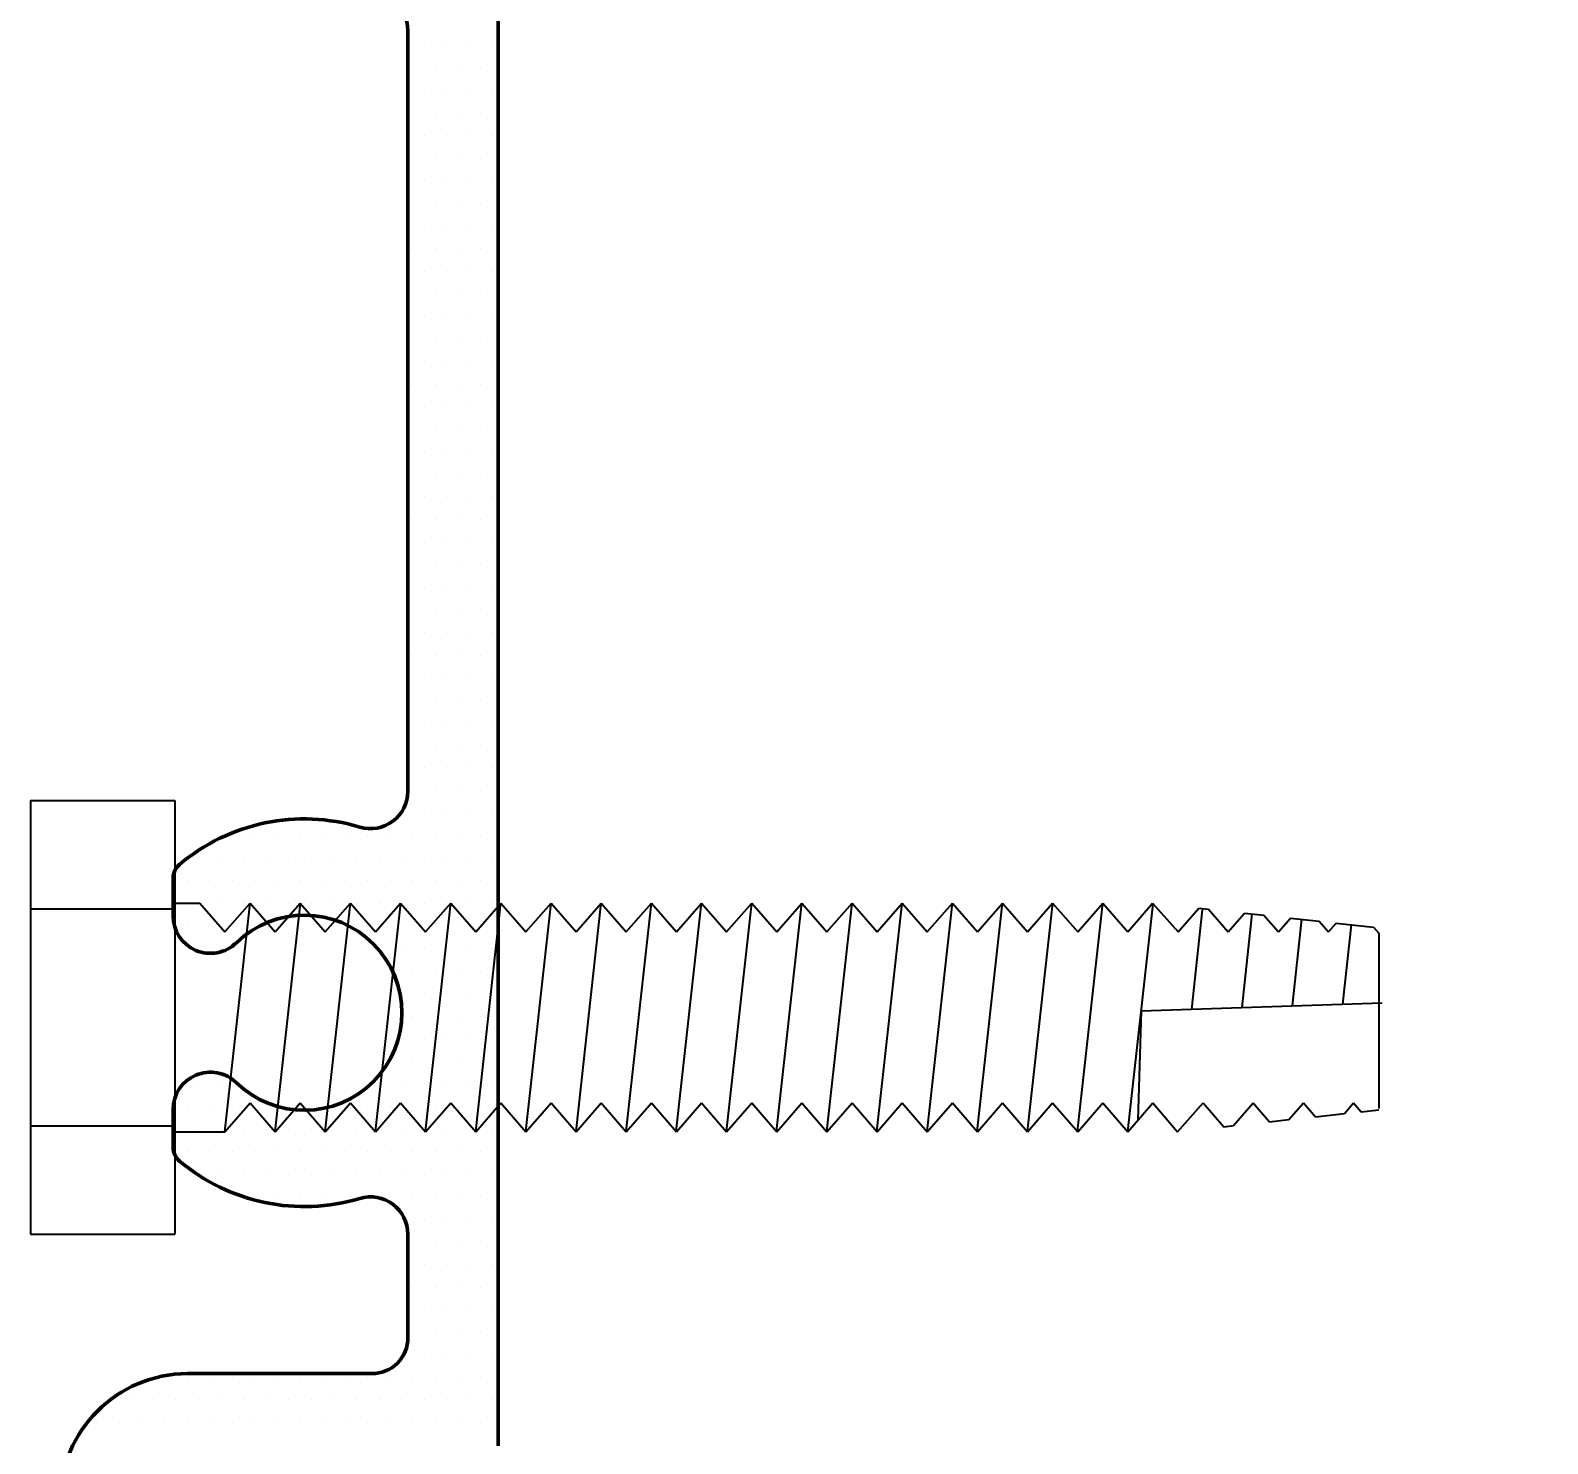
# Model space of a CAD drawing. Header units: inches. Extents: x 3.8 to 36.3, y 0.9 to 43.6.
# Drawn here: x 28.24 to 29.501, y 9.744 to 10.918 of the extents above; entities that cross this region are included whole.
import ezdxf

# ---------------------------------------------------------------- set-up
doc = ezdxf.new("R2010")
doc.units = ezdxf.units.IN
doc.header["$MEASUREMENT"] = 0
for name, color, linetype in [('R-ANNO-DIMS', 3, 'Continuous'), ('R-SWTS-DET1', 1, 'Continuous'), ('R-SWTS-PAT1', 5, 'Continuous')]:
    doc.layers.add(name, color=color, linetype=linetype)
doc.styles.add('SWTSTEXT', font='romans.shx')
doc.dimstyles.new('SWTSARCH', dxfattribs={"dimtxt": 0.25, "dimasz": 0.25, "dimexe": 0.179688, "dimexo": 0.0625, "dimgap": 0.125, "dimtad": 1, "dimtih": 1, "dimtoh": 1, "dimdec": 4, "dimzin": 4, "dimdsep": 46, "dimlunit": 4, "dimtxsty": 'SWTSTEXT', "dimcen": 0.1875, "dimdle": 0.179688, "dimclrd": 256, "dimclre": 256, "dimclrt": 256, "dimadec": 0, "dimazin": 1, "dimtfac": 1, "dimtdec": 4, "dimtofl": 0, "dimtmove": 0, "dimatfit": 3, "dimfxl": 0, "dimfrac": 2, "dimtolj": 1, "dimtzin": 4, "dimlwd": -1, "dimlwe": -1, "dimarcsym": 0})

# ---------------------------------------------------------------- blocks, each defined once
blk = doc.blocks.new('*D17')
at = {"layer": 'Defpoints', "color": 0}
for p in [(28.615, 11.9771), (30.3706, 11.9771), (28.615, 7.4771)]:
    blk.add_point(p, dxfattribs=at)
at = {"layer": 'R-ANNO-DIMS'}
for p, q in [((28.6775, 11.9771), (30.5503, 11.9771)), ((30.3706, 11.7271), (30.3706, 10.0425)), ((30.3706, 7.7271), (30.3706, 9.4116)), ((28.6775, 7.4771), (30.5503, 7.4771))]:
    blk.add_line(p, q, dxfattribs=at)
for points in [[(30.3289, 11.7271), (30.4122, 11.7271), (30.3706, 11.9771)], [(30.3289, 7.7271), (30.4122, 7.7271), (30.3706, 7.4771)]]:
    blk.add_solid(points, dxfattribs=at)
at = {"layer": 'R-ANNO-DIMS', "insert": (30.3706, 9.7271), "char_height": 0.25, "attachment_point": 5, "style": 'SWTSTEXT'}
blk.add_mtext('\\A1;4 1/2"', dxfattribs=at)

msp = doc.modelspace()

# ---------------------------------------------------------------- linework, layer by layer
at = {"layer": 'R-SWTS-DET1', "lineweight": 50}
for p, q in [((28.62901, 11.85066), (28.62901, 9.7423)), ((28.55401, 10.28602), (28.55401, 10.91813)), ((28.35898, 10.18244), (28.35898, 10.21378)), ((28.35898, 9.99036), (28.35898, 10.0217)), ((28.55401, 9.8323), (28.55401, 9.91813)), ((28.37101, 9.8023), (28.52401, 9.8023))]:
    msp.add_line(p, q, dxfattribs=at)
at = {"layer": 'R-SWTS-DET1'}
for p, q in [((28.24041, 10.27835), (28.24041, 9.91808)), ((28.24041, 10.27835), (28.36041, 10.27835)), ((28.36041, 10.27835), (28.36041, 9.91808)), ((28.24041, 10.18828), (28.36041, 10.18828)), ((28.36041, 10.19321), (28.38124, 10.19321)), ((28.38124, 10.19321), (28.40208, 10.16921)), ((28.40196, 10.00321), (28.42301, 10.1931)), ((28.40208, 10.16921), (28.42291, 10.19321)), ((28.42291, 10.19321), (28.44374, 10.16921)), ((28.44364, 10.00333), (28.46467, 10.1931)), ((28.44374, 10.16921), (28.46458, 10.19321)), ((28.46458, 10.19321), (28.48541, 10.16921)), ((28.48531, 10.00333), (28.50634, 10.1931)), ((28.48541, 10.16921), (28.50624, 10.19321)), ((28.50624, 10.19321), (28.52708, 10.16921)), ((28.52698, 10.00333), (28.54801, 10.1931)), ((28.52708, 10.16921), (28.54791, 10.19321)), ((28.54791, 10.19321), (28.56874, 10.16921)), ((28.56865, 10.00333), (28.58968, 10.1931)), ((28.56874, 10.16921), (28.58958, 10.19321)), ((28.58958, 10.19321), (28.61041, 10.16921)), ((28.61031, 10.00333), (28.63134, 10.1931)), ((28.61041, 10.16921), (28.63124, 10.19321)), ((28.63124, 10.19321), (28.65208, 10.16921)), ((28.65198, 10.00333), (28.67301, 10.1931)), ((28.65208, 10.16921), (28.67291, 10.19321)), ((28.67291, 10.19321), (28.69374, 10.16921)), ((28.69365, 10.00333), (28.71468, 10.1931)), ((28.69374, 10.16921), (28.71458, 10.19321)), ((28.71458, 10.19321), (28.73541, 10.16921)), ((28.73531, 10.00333), (28.75634, 10.1931)), ((28.73541, 10.16921), (28.75624, 10.19321)), ((28.75624, 10.19321), (28.77708, 10.16921)), ((28.77698, 10.00333), (28.79801, 10.1931)), ((28.77708, 10.16921), (28.79791, 10.19321)), ((28.79791, 10.19321), (28.81875, 10.16921)), ((28.81865, 10.00333), (28.83968, 10.1931)), ((28.81875, 10.16921), (28.83958, 10.19321)), ((28.83958, 10.19321), (28.86041, 10.16921)), ((28.86031, 10.00333), (28.88134, 10.1931)), ((28.86041, 10.16921), (28.88125, 10.19321)), ((28.88125, 10.19321), (28.90208, 10.16921)), ((28.90198, 10.00333), (28.92301, 10.1931)), ((28.90208, 10.16921), (28.92291, 10.19321)), ((28.92291, 10.19321), (28.94375, 10.16921)), ((28.94365, 10.00333), (28.96468, 10.1931)), ((28.94375, 10.16921), (28.96458, 10.19321)), ((28.96458, 10.19321), (28.98541, 10.16921)), ((28.98532, 10.00333), (29.00635, 10.1931)), ((28.98541, 10.16921), (29.00625, 10.19321)), ((29.00625, 10.19321), (29.02708, 10.16921)), ((29.02698, 10.00333), (29.04801, 10.1931)), ((29.02708, 10.16921), (29.04791, 10.19321)), ((29.04791, 10.19321), (29.06875, 10.16921)), ((29.06865, 10.00333), (29.08968, 10.1931)), ((29.06875, 10.16921), (29.08958, 10.19321)), ((29.08958, 10.19321), (29.11041, 10.16921)), ((29.11032, 10.00333), (29.13135, 10.1931)), ((29.11041, 10.16921), (29.13125, 10.19321)), ((29.13125, 10.19321), (29.15208, 10.16921)), ((29.15198, 10.00333), (29.17296, 10.1926)), ((29.15208, 10.16921), (29.17241, 10.19321)), ((29.17241, 10.19321), (29.19375, 10.16921)), ((29.19375, 10.16921), (29.21094, 10.18901)), ((29.20524, 10.10508), (29.21408, 10.18767)), ((29.21094, 10.18901), (29.21899, 10.18813)), ((29.21899, 10.18813), (29.23542, 10.16921)), ((29.23542, 10.16921), (29.249, 10.18486)), ((29.24706, 10.10644), (29.25535, 10.18417)), ((29.249, 10.18486), (29.26501, 10.18312)), ((29.26501, 10.18312), (29.27708, 10.16921)), ((29.27708, 10.16921), (29.28706, 10.18071)), ((29.28706, 10.18071), (29.31104, 10.1781)), ((29.28888, 10.10779), (29.29652, 10.17968)), ((29.31104, 10.1781), (29.31875, 10.16921)), ((29.31875, 10.16921), (29.32513, 10.17656)), ((29.32513, 10.17656), (29.3561, 10.17318)), ((29.33069, 10.10915), (29.33769, 10.17519)), ((29.3561, 10.17318), (29.36041, 10.16821)), ((29.36041, 10.16821), (29.36041, 10.02244)), ((29.16316, 10.10372), (29.36316, 10.1102)), ((29.16316, 10.10372), (29.16038, 10.01277)), ((28.40208, 10.00321), (28.42291, 10.02721)), ((28.42291, 10.02721), (28.44374, 10.00321)), ((28.44374, 10.00321), (28.46458, 10.02721)), ((28.46458, 10.02721), (28.48541, 10.00321)), ((28.48541, 10.00321), (28.50624, 10.02721)), ((28.50624, 10.02721), (28.52708, 10.00321)), ((28.52708, 10.00321), (28.54791, 10.02721)), ((28.54791, 10.02721), (28.56874, 10.00321)), ((28.56874, 10.00321), (28.58958, 10.02721)), ((28.58958, 10.02721), (28.61041, 10.00321)), ((28.61041, 10.00321), (28.63124, 10.02721)), ((28.63124, 10.02721), (28.65208, 10.00321)), ((28.65208, 10.00321), (28.67291, 10.02721)), ((28.67291, 10.02721), (28.69374, 10.00321)), ((28.69374, 10.00321), (28.71458, 10.02721)), ((28.71458, 10.02721), (28.73541, 10.00321)), ((28.73541, 10.00321), (28.75624, 10.02721)), ((28.75624, 10.02721), (28.77708, 10.00321)), ((28.77708, 10.00321), (28.79791, 10.02721)), ((28.79791, 10.02721), (28.81875, 10.00321)), ((28.81875, 10.00321), (28.83958, 10.02721)), ((28.83958, 10.02721), (28.86041, 10.00321)), ((28.86041, 10.00321), (28.88125, 10.02721)), ((28.88125, 10.02721), (28.90208, 10.00321)), ((28.90208, 10.00321), (28.92291, 10.02721)), ((28.92291, 10.02721), (28.94375, 10.00321)), ((28.94375, 10.00321), (28.96458, 10.02721)), ((28.96458, 10.02721), (28.98541, 10.00321)), ((28.98541, 10.00321), (29.00625, 10.02721)), ((29.00625, 10.02721), (29.02708, 10.00321)), ((29.02708, 10.00321), (29.04791, 10.02721)), ((29.04791, 10.02721), (29.06875, 10.00321)), ((29.06875, 10.00321), (29.08958, 10.02721)), ((29.08958, 10.02721), (29.11041, 10.00321)), ((29.11041, 10.00321), (29.13125, 10.02721)), ((29.13125, 10.02721), (29.15208, 10.00321)), ((29.15208, 10.00321), (29.17291, 10.02721)), ((29.17291, 10.02721), (29.19324, 10.00321)), ((29.19324, 10.00321), (29.21458, 10.02721)), ((29.21458, 10.02721), (29.23177, 10.00741)), ((29.23982, 10.00829), (29.25625, 10.02721)), ((29.25625, 10.02721), (29.26983, 10.01157)), ((29.28585, 10.01331), (29.29792, 10.02721)), ((29.29792, 10.02721), (29.3079, 10.01572)), ((29.33187, 10.01833), (29.33958, 10.02721)), ((29.33958, 10.02721), (29.34596, 10.01987)), ((29.34596, 10.01987), (29.36041, 10.02144)), ((28.24041, 10.00815), (28.36041, 10.00815)), ((29.23177, 10.00741), (29.23982, 10.00829)), ((29.26983, 10.01157), (29.28585, 10.01331)), ((29.3079, 10.01572), (29.33187, 10.01833)), ((28.36041, 10.00321), (28.40208, 10.00321)), ((28.24041, 9.91808), (28.36041, 9.91808))]:
    msp.add_line(p, q, dxfattribs=at)
at = {"layer": 'R-SWTS-DET1', "lineweight": 50}
for centre, radius, start, end in [((28.52301, 10.91813), 0.031, 0, 106.65496), ((28.52301, 10.28602), 0.031, 253.34504, 0), ((28.46798, 10.10207), 0.161, 73.34504, 130.07843), ((28.37398, 10.21378), 0.015, 130.07843, 180), ((28.38998, 10.18244), 0.031, 180, 314.14117), ((28.46798, 10.10207), 0.081, 225.85883, 134.14117), ((28.38998, 10.0217), 0.031, 45.85883, 180), ((28.37398, 9.99036), 0.015, 180, 229.92157), ((28.46798, 10.10207), 0.161, 229.92157, 286.65496), ((28.52301, 9.91813), 0.031, 0, 106.65496), ((28.5243, 9.832), 0.02971, 269.43519, 0.56481), ((28.37119, 9.69612), 0.10618, 90.09843, 179.90157)]:
    msp.add_arc(centre, radius, start, end, dxfattribs=at)
at = {"layer": 'R-SWTS-PAT1'}
for p, q in [((28.56759, 10.90549), (28.56759, 10.90549)), ((28.58634, 10.90549), (28.58634, 10.90549)), ((28.60509, 10.90549), (28.60509, 10.90549)), ((28.62384, 10.90549), (28.62384, 10.90549)), ((28.55822, 10.88674), (28.55822, 10.88674)), ((28.57697, 10.88674), (28.57697, 10.88674)), ((28.59572, 10.88674), (28.59572, 10.88674)), ((28.61447, 10.88674), (28.61447, 10.88674)), ((28.56759, 10.86799), (28.56759, 10.86799)), ((28.58634, 10.86799), (28.58634, 10.86799)), ((28.60509, 10.86799), (28.60509, 10.86799)), ((28.62384, 10.86799), (28.62384, 10.86799)), ((28.55822, 10.84924), (28.55822, 10.84924)), ((28.57697, 10.84924), (28.57697, 10.84924)), ((28.59572, 10.84924), (28.59572, 10.84924)), ((28.61447, 10.84924), (28.61447, 10.84924)), ((28.56759, 10.83049), (28.56759, 10.83049)), ((28.58634, 10.83049), (28.58634, 10.83049)), ((28.60509, 10.83049), (28.60509, 10.83049)), ((28.62384, 10.83049), (28.62384, 10.83049)), ((28.55822, 10.81174), (28.55822, 10.81174)), ((28.57697, 10.81174), (28.57697, 10.81174)), ((28.59572, 10.81174), (28.59572, 10.81174)), ((28.61447, 10.81174), (28.61447, 10.81174)), ((28.56759, 10.79299), (28.56759, 10.79299)), ((28.58634, 10.79299), (28.58634, 10.79299)), ((28.60509, 10.79299), (28.60509, 10.79299)), ((28.62384, 10.79299), (28.62384, 10.79299)), ((28.55822, 10.77424), (28.55822, 10.77424)), ((28.57697, 10.77424), (28.57697, 10.77424)), ((28.59572, 10.77424), (28.59572, 10.77424)), ((28.61447, 10.77424), (28.61447, 10.77424)), ((28.56759, 10.75549), (28.56759, 10.75549)), ((28.58634, 10.75549), (28.58634, 10.75549)), ((28.60509, 10.75549), (28.60509, 10.75549)), ((28.62384, 10.75549), (28.62384, 10.75549)), ((28.55822, 10.73674), (28.55822, 10.73674)), ((28.57697, 10.73674), (28.57697, 10.73674)), ((28.59572, 10.73674), (28.59572, 10.73674)), ((28.61447, 10.73674), (28.61447, 10.73674)), ((28.56759, 10.71799), (28.56759, 10.71799)), ((28.58634, 10.71799), (28.58634, 10.71799)), ((28.60509, 10.71799), (28.60509, 10.71799)), ((28.62384, 10.71799), (28.62384, 10.71799)), ((28.55822, 10.69924), (28.55822, 10.69924)), ((28.57697, 10.69924), (28.57697, 10.69924)), ((28.59572, 10.69924), (28.59572, 10.69924)), ((28.61447, 10.69924), (28.61447, 10.69924)), ((28.56759, 10.68049), (28.56759, 10.68049)), ((28.58634, 10.68049), (28.58634, 10.68049)), ((28.60509, 10.68049), (28.60509, 10.68049)), ((28.62384, 10.68049), (28.62384, 10.68049)), ((28.55822, 10.66174), (28.55822, 10.66174)), ((28.57697, 10.66174), (28.57697, 10.66174)), ((28.59572, 10.66174), (28.59572, 10.66174)), ((28.61447, 10.66174), (28.61447, 10.66174)), ((28.56759, 10.64299), (28.56759, 10.64299)), ((28.58634, 10.64299), (28.58634, 10.64299)), ((28.60509, 10.64299), (28.60509, 10.64299)), ((28.62384, 10.64299), (28.62384, 10.64299)), ((28.55822, 10.62424), (28.55822, 10.62424)), ((28.57697, 10.62424), (28.57697, 10.62424)), ((28.59572, 10.62424), (28.59572, 10.62424)), ((28.61447, 10.62424), (28.61447, 10.62424)), ((28.56759, 10.60549), (28.56759, 10.60549)), ((28.58634, 10.60549), (28.58634, 10.60549)), ((28.60509, 10.60549), (28.60509, 10.60549)), ((28.62384, 10.60549), (28.62384, 10.60549)), ((28.55822, 10.58674), (28.55822, 10.58674)), ((28.57697, 10.58674), (28.57697, 10.58674)), ((28.59572, 10.58674), (28.59572, 10.58674)), ((28.61447, 10.58674), (28.61447, 10.58674)), ((28.56759, 10.56799), (28.56759, 10.56799)), ((28.58634, 10.56799), (28.58634, 10.56799)), ((28.60509, 10.56799), (28.60509, 10.56799)), ((28.62384, 10.56799), (28.62384, 10.56799)), ((28.55822, 10.54924), (28.55822, 10.54924)), ((28.57697, 10.54924), (28.57697, 10.54924)), ((28.59572, 10.54924), (28.59572, 10.54924)), ((28.61447, 10.54924), (28.61447, 10.54924)), ((28.56759, 10.53049), (28.56759, 10.53049)), ((28.58634, 10.53049), (28.58634, 10.53049)), ((28.60509, 10.53049), (28.60509, 10.53049)), ((28.62384, 10.53049), (28.62384, 10.53049)), ((28.55822, 10.51174), (28.55822, 10.51174)), ((28.57697, 10.51174), (28.57697, 10.51174)), ((28.59572, 10.51174), (28.59572, 10.51174)), ((28.61447, 10.51174), (28.61447, 10.51174)), ((28.56759, 10.49299), (28.56759, 10.49299)), ((28.58634, 10.49299), (28.58634, 10.49299)), ((28.60509, 10.49299), (28.60509, 10.49299)), ((28.62384, 10.49299), (28.62384, 10.49299)), ((28.55822, 10.47424), (28.55822, 10.47424)), ((28.57697, 10.47424), (28.57697, 10.47424)), ((28.59572, 10.47424), (28.59572, 10.47424)), ((28.61447, 10.47424), (28.61447, 10.47424)), ((28.56759, 10.45549), (28.56759, 10.45549)), ((28.58634, 10.45549), (28.58634, 10.45549)), ((28.60509, 10.45549), (28.60509, 10.45549)), ((28.62384, 10.45549), (28.62384, 10.45549)), ((28.55822, 10.43674), (28.55822, 10.43674)), ((28.57697, 10.43674), (28.57697, 10.43674)), ((28.59572, 10.43674), (28.59572, 10.43674)), ((28.61447, 10.43674), (28.61447, 10.43674)), ((28.56759, 10.41799), (28.56759, 10.41799)), ((28.58634, 10.41799), (28.58634, 10.41799)), ((28.60509, 10.41799), (28.60509, 10.41799)), ((28.62384, 10.41799), (28.62384, 10.41799)), ((28.55822, 10.39924), (28.55822, 10.39924)), ((28.57697, 10.39924), (28.57697, 10.39924)), ((28.59572, 10.39924), (28.59572, 10.39924)), ((28.61447, 10.39924), (28.61447, 10.39924)), ((28.56759, 10.38049), (28.56759, 10.38049)), ((28.58634, 10.38049), (28.58634, 10.38049)), ((28.60509, 10.38049), (28.60509, 10.38049)), ((28.62384, 10.38049), (28.62384, 10.38049)), ((28.55822, 10.36174), (28.55822, 10.36174)), ((28.57697, 10.36174), (28.57697, 10.36174)), ((28.59572, 10.36174), (28.59572, 10.36174)), ((28.61447, 10.36174), (28.61447, 10.36174)), ((28.56759, 10.34299), (28.56759, 10.34299)), ((28.58634, 10.34299), (28.58634, 10.34299)), ((28.60509, 10.34299), (28.60509, 10.34299)), ((28.62384, 10.34299), (28.62384, 10.34299)), ((28.55822, 10.32424), (28.55822, 10.32424)), ((28.57697, 10.32424), (28.57697, 10.32424)), ((28.59572, 10.32424), (28.59572, 10.32424)), ((28.61447, 10.32424), (28.61447, 10.32424)), ((28.56759, 10.30549), (28.56759, 10.30549)), ((28.58634, 10.30549), (28.58634, 10.30549)), ((28.60509, 10.30549), (28.60509, 10.30549)), ((28.62384, 10.30549), (28.62384, 10.30549)), ((28.55822, 10.28674), (28.55822, 10.28674)), ((28.57697, 10.28674), (28.57697, 10.28674)), ((28.59572, 10.28674), (28.59572, 10.28674)), ((28.61447, 10.28674), (28.61447, 10.28674)), ((28.54884, 10.26799), (28.54884, 10.26799)), ((28.56759, 10.26799), (28.56759, 10.26799)), ((28.58634, 10.26799), (28.58634, 10.26799)), ((28.60509, 10.26799), (28.60509, 10.26799)), ((28.62384, 10.26799), (28.62384, 10.26799)), ((28.40822, 10.24924), (28.40822, 10.24924)), ((28.42697, 10.24924), (28.42697, 10.24924)), ((28.44572, 10.24924), (28.44572, 10.24924)), ((28.46447, 10.24924), (28.46447, 10.24924)), ((28.48322, 10.24924), (28.48322, 10.24924)), ((28.50197, 10.24924), (28.50197, 10.24924)), ((28.52072, 10.24924), (28.52072, 10.24924)), ((28.53947, 10.24924), (28.53947, 10.24924)), ((28.55822, 10.24924), (28.55822, 10.24924)), ((28.57697, 10.24924), (28.57697, 10.24924)), ((28.59572, 10.24924), (28.59572, 10.24924)), ((28.61447, 10.24924), (28.61447, 10.24924)), ((28.38009, 10.23049), (28.38009, 10.23049)), ((28.39884, 10.23049), (28.39884, 10.23049)), ((28.41759, 10.23049), (28.41759, 10.23049)), ((28.43634, 10.23049), (28.43634, 10.23049)), ((28.45509, 10.23049), (28.45509, 10.23049)), ((28.47384, 10.23049), (28.47384, 10.23049)), ((28.49259, 10.23049), (28.49259, 10.23049)), ((28.51134, 10.23049), (28.51134, 10.23049)), ((28.53009, 10.23049), (28.53009, 10.23049)), ((28.54884, 10.23049), (28.54884, 10.23049)), ((28.56759, 10.23049), (28.56759, 10.23049)), ((28.58634, 10.23049), (28.58634, 10.23049)), ((28.60509, 10.23049), (28.60509, 10.23049)), ((28.62384, 10.23049), (28.62384, 10.23049)), ((28.37072, 10.21174), (28.37072, 10.21174)), ((28.38947, 10.21174), (28.38947, 10.21174)), ((28.40822, 10.21174), (28.40822, 10.21174)), ((28.42697, 10.21174), (28.42697, 10.21174)), ((28.44572, 10.21174), (28.44572, 10.21174)), ((28.46447, 10.21174), (28.46447, 10.21174)), ((28.48322, 10.21174), (28.48322, 10.21174)), ((28.50197, 10.21174), (28.50197, 10.21174)), ((28.52072, 10.21174), (28.52072, 10.21174)), ((28.53947, 10.21174), (28.53947, 10.21174)), ((28.55822, 10.21174), (28.55822, 10.21174)), ((28.57697, 10.21174), (28.57697, 10.21174)), ((28.59572, 10.21174), (28.59572, 10.21174)), ((28.61447, 10.21174), (28.61447, 10.21174)), ((28.36134, 10.19299), (28.36134, 10.19299)), ((28.38009, 10.19299), (28.38009, 10.19299)), ((28.39884, 10.19299), (28.39884, 10.19299)), ((28.41759, 10.19299), (28.41759, 10.19299)), ((28.43634, 10.19299), (28.43634, 10.19299)), ((28.45509, 10.19299), (28.45509, 10.19299)), ((28.47384, 10.19299), (28.47384, 10.19299)), ((28.49259, 10.19299), (28.49259, 10.19299)), ((28.51134, 10.19299), (28.51134, 10.19299)), ((28.53009, 10.19299), (28.53009, 10.19299)), ((28.54884, 10.19299), (28.54884, 10.19299)), ((28.56759, 10.19299), (28.56759, 10.19299)), ((28.58634, 10.19299), (28.58634, 10.19299)), ((28.60509, 10.19299), (28.60509, 10.19299)), ((28.62384, 10.19299), (28.62384, 10.19299)), ((28.37072, 10.17424), (28.37072, 10.17424)), ((28.38947, 10.17424), (28.38947, 10.17424)), ((28.40822, 10.17424), (28.40822, 10.17424)), ((28.42697, 10.17424), (28.42697, 10.17424)), ((28.52072, 10.17424), (28.52072, 10.17424)), ((28.53947, 10.17424), (28.53947, 10.17424)), ((28.55822, 10.17424), (28.55822, 10.17424)), ((28.57697, 10.17424), (28.57697, 10.17424)), ((28.59572, 10.17424), (28.59572, 10.17424)), ((28.61447, 10.17424), (28.61447, 10.17424)), ((28.38009, 10.15549), (28.38009, 10.15549)), ((28.39884, 10.15549), (28.39884, 10.15549)), ((28.53009, 10.15549), (28.53009, 10.15549)), ((28.54884, 10.15549), (28.54884, 10.15549)), ((28.56759, 10.15549), (28.56759, 10.15549)), ((28.58634, 10.15549), (28.58634, 10.15549)), ((28.60509, 10.15549), (28.60509, 10.15549)), ((28.62384, 10.15549), (28.62384, 10.15549)), ((28.55822, 10.13674), (28.55822, 10.13674)), ((28.57697, 10.13674), (28.57697, 10.13674)), ((28.59572, 10.13674), (28.59572, 10.13674)), ((28.61447, 10.13674), (28.61447, 10.13674)), ((28.54884, 10.11799), (28.54884, 10.11799)), ((28.56759, 10.11799), (28.56759, 10.11799)), ((28.58634, 10.11799), (28.58634, 10.11799)), ((28.60509, 10.11799), (28.60509, 10.11799)), ((28.62384, 10.11799), (28.62384, 10.11799)), ((28.55822, 10.09924), (28.55822, 10.09924)), ((28.57697, 10.09924), (28.57697, 10.09924)), ((28.59572, 10.09924), (28.59572, 10.09924)), ((28.61447, 10.09924), (28.61447, 10.09924)), ((28.54884, 10.08049), (28.54884, 10.08049)), ((28.56759, 10.08049), (28.56759, 10.08049)), ((28.58634, 10.08049), (28.58634, 10.08049)), ((28.60509, 10.08049), (28.60509, 10.08049)), ((28.62384, 10.08049), (28.62384, 10.08049)), ((28.53947, 10.06174), (28.53947, 10.06174)), ((28.55822, 10.06174), (28.55822, 10.06174)), ((28.57697, 10.06174), (28.57697, 10.06174)), ((28.59572, 10.06174), (28.59572, 10.06174)), ((28.61447, 10.06174), (28.61447, 10.06174)), ((28.38009, 10.04299), (28.38009, 10.04299)), ((28.39884, 10.04299), (28.39884, 10.04299)), ((28.53009, 10.04299), (28.53009, 10.04299)), ((28.54884, 10.04299), (28.54884, 10.04299)), ((28.56759, 10.04299), (28.56759, 10.04299)), ((28.58634, 10.04299), (28.58634, 10.04299)), ((28.60509, 10.04299), (28.60509, 10.04299)), ((28.62384, 10.04299), (28.62384, 10.04299)), ((28.37072, 10.02424), (28.37072, 10.02424)), ((28.38947, 10.02424), (28.38947, 10.02424)), ((28.40822, 10.02424), (28.40822, 10.02424)), ((28.42697, 10.02424), (28.42697, 10.02424)), ((28.50197, 10.02424), (28.50197, 10.02424)), ((28.52072, 10.02424), (28.52072, 10.02424)), ((28.53947, 10.02424), (28.53947, 10.02424)), ((28.55822, 10.02424), (28.55822, 10.02424)), ((28.57697, 10.02424), (28.57697, 10.02424)), ((28.59572, 10.02424), (28.59572, 10.02424)), ((28.61447, 10.02424), (28.61447, 10.02424)), ((28.36134, 10.00549), (28.36134, 10.00549)), ((28.38009, 10.00549), (28.38009, 10.00549)), ((28.39884, 10.00549), (28.39884, 10.00549)), ((28.41759, 10.00549), (28.41759, 10.00549)), ((28.43634, 10.00549), (28.43634, 10.00549)), ((28.45509, 10.00549), (28.45509, 10.00549)), ((28.47384, 10.00549), (28.47384, 10.00549)), ((28.49259, 10.00549), (28.49259, 10.00549)), ((28.51134, 10.00549), (28.51134, 10.00549)), ((28.53009, 10.00549), (28.53009, 10.00549)), ((28.54884, 10.00549), (28.54884, 10.00549)), ((28.56759, 10.00549), (28.56759, 10.00549)), ((28.58634, 10.00549), (28.58634, 10.00549)), ((28.60509, 10.00549), (28.60509, 10.00549)), ((28.62384, 10.00549), (28.62384, 10.00549)), ((28.37072, 9.98674), (28.37072, 9.98674)), ((28.38947, 9.98674), (28.38947, 9.98674)), ((28.40822, 9.98674), (28.40822, 9.98674)), ((28.42697, 9.98674), (28.42697, 9.98674)), ((28.44572, 9.98674), (28.44572, 9.98674)), ((28.46447, 9.98674), (28.46447, 9.98674)), ((28.48322, 9.98674), (28.48322, 9.98674)), ((28.50197, 9.98674), (28.50197, 9.98674)), ((28.52072, 9.98674), (28.52072, 9.98674)), ((28.53947, 9.98674), (28.53947, 9.98674)), ((28.55822, 9.98674), (28.55822, 9.98674)), ((28.57697, 9.98674), (28.57697, 9.98674)), ((28.59572, 9.98674), (28.59572, 9.98674)), ((28.61447, 9.98674), (28.61447, 9.98674)), ((28.38009, 9.96799), (28.38009, 9.96799)), ((28.39884, 9.96799), (28.39884, 9.96799)), ((28.41759, 9.96799), (28.41759, 9.96799)), ((28.43634, 9.96799), (28.43634, 9.96799)), ((28.45509, 9.96799), (28.45509, 9.96799)), ((28.47384, 9.96799), (28.47384, 9.96799)), ((28.49259, 9.96799), (28.49259, 9.96799)), ((28.51134, 9.96799), (28.51134, 9.96799)), ((28.53009, 9.96799), (28.53009, 9.96799)), ((28.54884, 9.96799), (28.54884, 9.96799)), ((28.56759, 9.96799), (28.56759, 9.96799)), ((28.58634, 9.96799), (28.58634, 9.96799)), ((28.60509, 9.96799), (28.60509, 9.96799)), ((28.62384, 9.96799), (28.62384, 9.96799)), ((28.42697, 9.94924), (28.42697, 9.94924)), ((28.44572, 9.94924), (28.44572, 9.94924)), ((28.46447, 9.94924), (28.46447, 9.94924)), ((28.48322, 9.94924), (28.48322, 9.94924)), ((28.50197, 9.94924), (28.50197, 9.94924)), ((28.52072, 9.94924), (28.52072, 9.94924)), ((28.53947, 9.94924), (28.53947, 9.94924)), ((28.55822, 9.94924), (28.55822, 9.94924)), ((28.57697, 9.94924), (28.57697, 9.94924)), ((28.59572, 9.94924), (28.59572, 9.94924)), ((28.61447, 9.94924), (28.61447, 9.94924)), ((28.56759, 9.93049), (28.56759, 9.93049)), ((28.58634, 9.93049), (28.58634, 9.93049)), ((28.60509, 9.93049), (28.60509, 9.93049)), ((28.62384, 9.93049), (28.62384, 9.93049)), ((28.55822, 9.91174), (28.55822, 9.91174)), ((28.57697, 9.91174), (28.57697, 9.91174)), ((28.59572, 9.91174), (28.59572, 9.91174)), ((28.61447, 9.91174), (28.61447, 9.91174)), ((28.56759, 9.89299), (28.56759, 9.89299)), ((28.58634, 9.89299), (28.58634, 9.89299)), ((28.60509, 9.89299), (28.60509, 9.89299)), ((28.62384, 9.89299), (28.62384, 9.89299)), ((28.55822, 9.87424), (28.55822, 9.87424)), ((28.57697, 9.87424), (28.57697, 9.87424)), ((28.59572, 9.87424), (28.59572, 9.87424)), ((28.61447, 9.87424), (28.61447, 9.87424)), ((28.56759, 9.85549), (28.56759, 9.85549)), ((28.58634, 9.85549), (28.58634, 9.85549)), ((28.60509, 9.85549), (28.60509, 9.85549)), ((28.62384, 9.85549), (28.62384, 9.85549)), ((28.55822, 9.83674), (28.55822, 9.83674)), ((28.57697, 9.83674), (28.57697, 9.83674)), ((28.59572, 9.83674), (28.59572, 9.83674)), ((28.61447, 9.83674), (28.61447, 9.83674)), ((28.56759, 9.81799), (28.56759, 9.81799)), ((28.58634, 9.81799), (28.58634, 9.81799)), ((28.60509, 9.81799), (28.60509, 9.81799)), ((28.62384, 9.81799), (28.62384, 9.81799)), ((28.35197, 9.79924), (28.35197, 9.79924)), ((28.37072, 9.79924), (28.37072, 9.79924)), ((28.38947, 9.79924), (28.38947, 9.79924)), ((28.40822, 9.79924), (28.40822, 9.79924)), ((28.42697, 9.79924), (28.42697, 9.79924)), ((28.44572, 9.79924), (28.44572, 9.79924)), ((28.46447, 9.79924), (28.46447, 9.79924)), ((28.48322, 9.79924), (28.48322, 9.79924)), ((28.50197, 9.79924), (28.50197, 9.79924)), ((28.52072, 9.79924), (28.52072, 9.79924)), ((28.53947, 9.79924), (28.53947, 9.79924)), ((28.55822, 9.79924), (28.55822, 9.79924)), ((28.57697, 9.79924), (28.57697, 9.79924)), ((28.59572, 9.79924), (28.59572, 9.79924)), ((28.61447, 9.79924), (28.61447, 9.79924)), ((28.32384, 9.78049), (28.32384, 9.78049)), ((28.34259, 9.78049), (28.34259, 9.78049)), ((28.36134, 9.78049), (28.36134, 9.78049)), ((28.38009, 9.78049), (28.38009, 9.78049)), ((28.39884, 9.78049), (28.39884, 9.78049)), ((28.41759, 9.78049), (28.41759, 9.78049)), ((28.43634, 9.78049), (28.43634, 9.78049)), ((28.45509, 9.78049), (28.45509, 9.78049)), ((28.47384, 9.78049), (28.47384, 9.78049)), ((28.49259, 9.78049), (28.49259, 9.78049)), ((28.51134, 9.78049), (28.51134, 9.78049)), ((28.53009, 9.78049), (28.53009, 9.78049)), ((28.54884, 9.78049), (28.54884, 9.78049)), ((28.56759, 9.78049), (28.56759, 9.78049)), ((28.58634, 9.78049), (28.58634, 9.78049)), ((28.60509, 9.78049), (28.60509, 9.78049)), ((28.62384, 9.78049), (28.62384, 9.78049)), ((28.29572, 9.76174), (28.29572, 9.76174)), ((28.31447, 9.76174), (28.31447, 9.76174)), ((28.33322, 9.76174), (28.33322, 9.76174)), ((28.35197, 9.76174), (28.35197, 9.76174)), ((28.37072, 9.76174), (28.37072, 9.76174)), ((28.38947, 9.76174), (28.38947, 9.76174)), ((28.40822, 9.76174), (28.40822, 9.76174)), ((28.42697, 9.76174), (28.42697, 9.76174)), ((28.44572, 9.76174), (28.44572, 9.76174)), ((28.46447, 9.76174), (28.46447, 9.76174)), ((28.48322, 9.76174), (28.48322, 9.76174)), ((28.50197, 9.76174), (28.50197, 9.76174)), ((28.52072, 9.76174), (28.52072, 9.76174)), ((28.53947, 9.76174), (28.53947, 9.76174)), ((28.55822, 9.76174), (28.55822, 9.76174)), ((28.57697, 9.76174), (28.57697, 9.76174)), ((28.59572, 9.76174), (28.59572, 9.76174)), ((28.61447, 9.76174), (28.61447, 9.76174))]:
    msp.add_line(p, q, dxfattribs=at)

# ---------------------------------------------------------------- dimensions: what is measured, and where the dimension line sits
at = {"layer": 'R-ANNO-DIMS'}
dim = msp.add_linear_dim(base=(30.37058, 11.97707), p1=(28.61501, 7.47707), p2=(28.61501, 11.97707), angle=90, dimstyle='SWTSARCH', dxfattribs=at)
dim.commit()
dim.dimension.update_dxf_attribs({"geometry": '*D17', "text_midpoint": (30.37058, 9.72707)})

doc.saveas('drawing.dxf')
